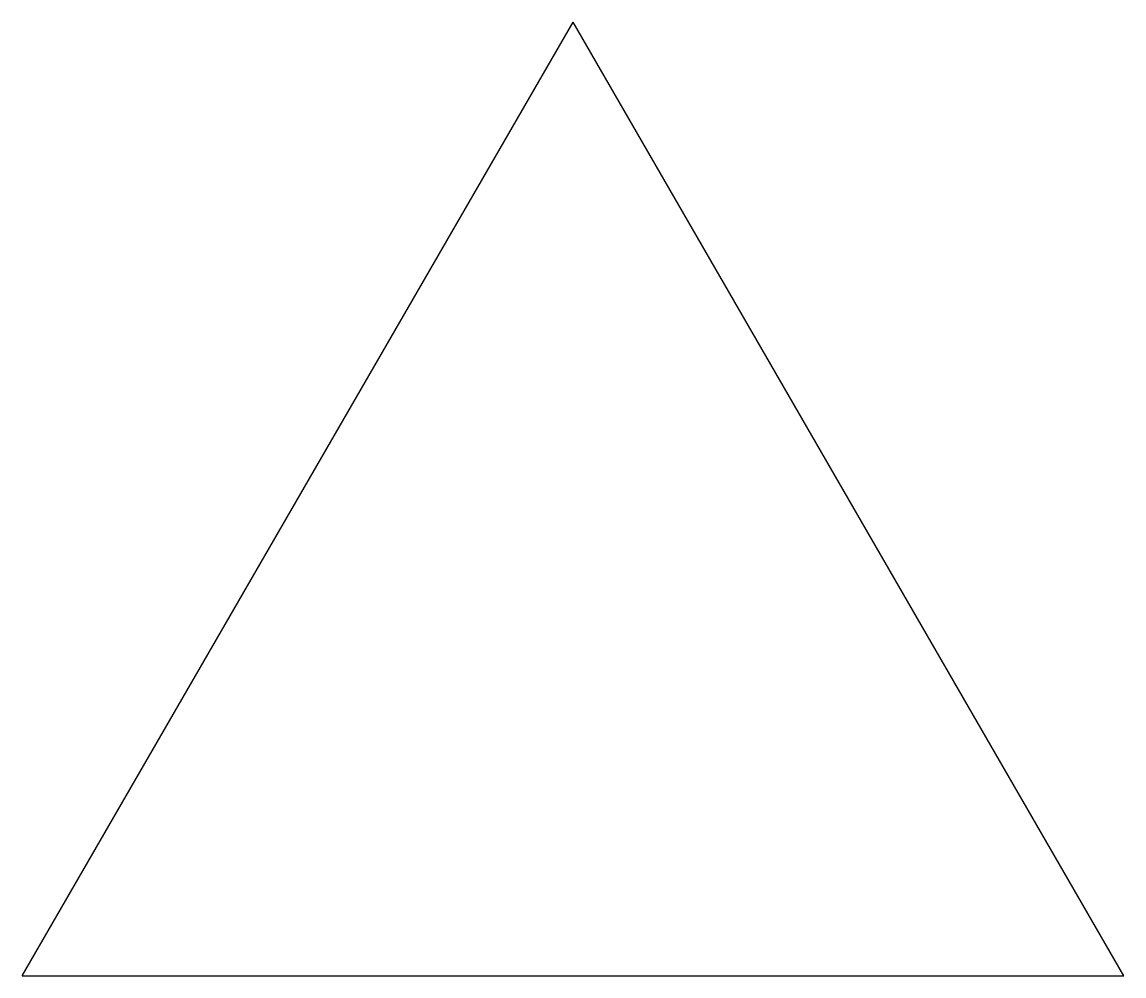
# Model space of a CAD drawing. Header units: millimetres. Extents: x 10 to 40, y 10 to 36.
import ezdxf

# ---------------------------------------------------------------- set-up
doc = ezdxf.new("R2010")
doc.units = ezdxf.units.MM
doc.layers.get('0').update_dxf_attribs({"lineweight": 25, "true_color": 0xffffff})

msp = doc.modelspace()

# ---------------------------------------------------------------- linework, layer by layer
for p, q in [((10, 10.019), (25, 36)), ((40, 10.019), (25, 36)), ((10, 10.019), (40, 10.019))]:
    msp.add_line(p, q)

doc.saveas('drawing.dxf')
